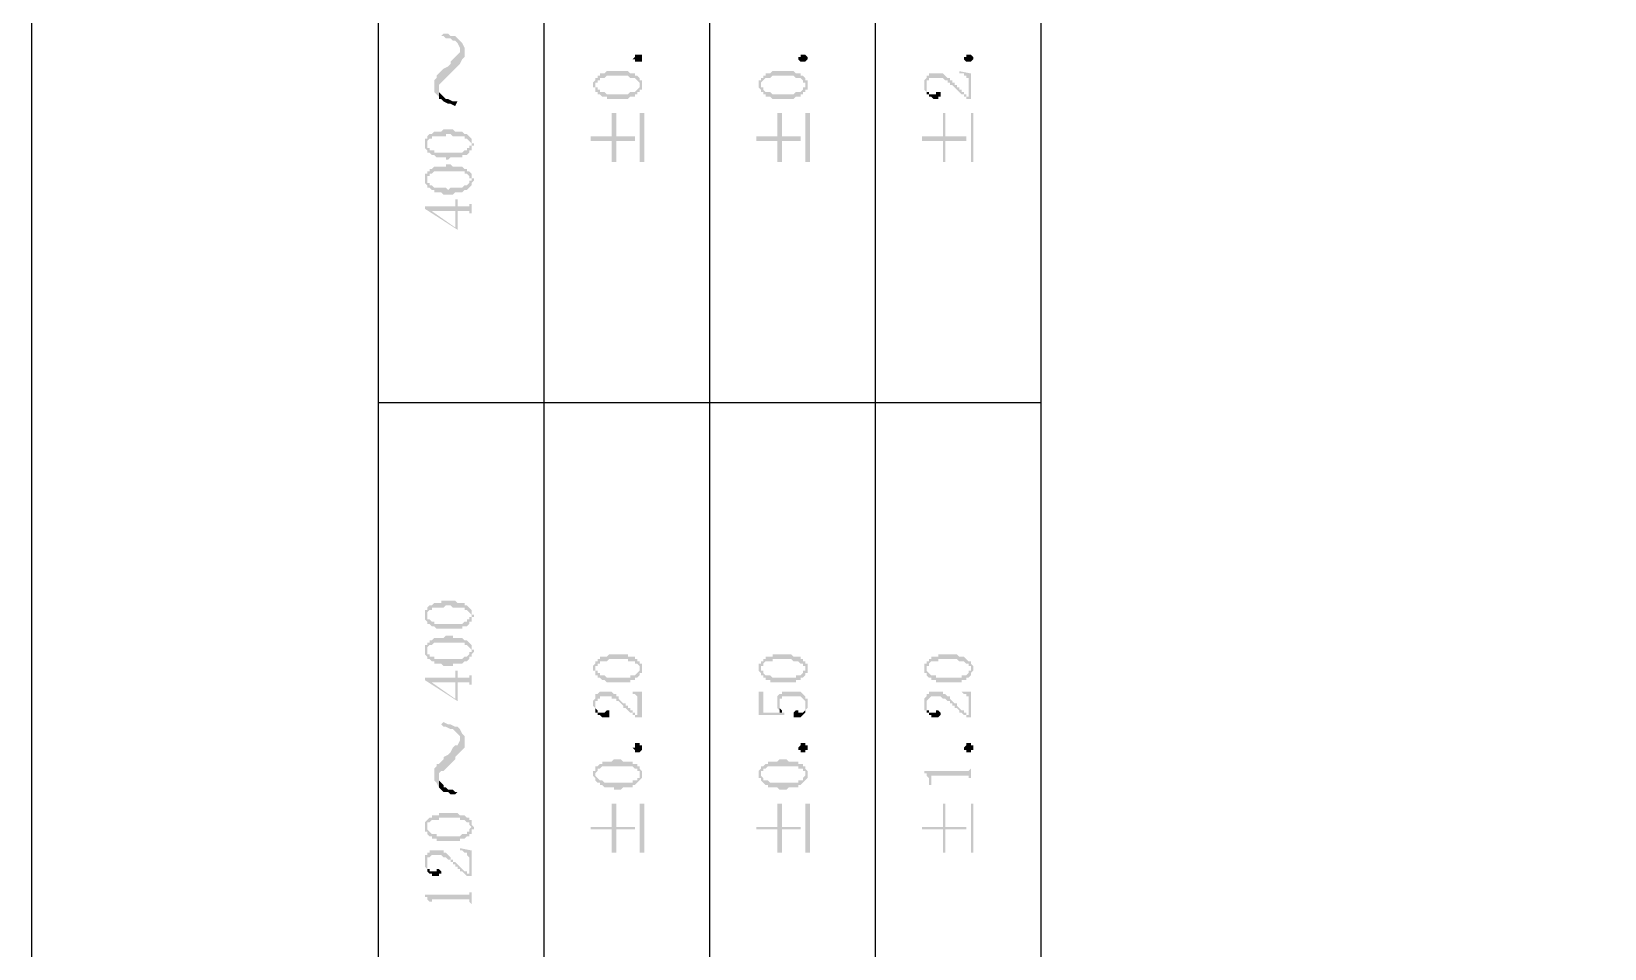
# Model space of a CAD drawing. Header units: millimetres. Extents: x 1399 to 2555, y 1196 to 1555.
# Drawn here: x 1666.65 to 1697.08, y 1352.46 to 1370.2 of the extents above; entities that cross this region are included whole.
import ezdxf

# ---------------------------------------------------------------- set-up
doc = ezdxf.new("R2010")
doc.units = ezdxf.units.MM

msp = doc.modelspace()

# ---------------------------------------------------------------- hatches: boundary and pattern name
at = {"transparency": 33554559}
for points in [[(1674.57468, 1370.11273), (1674.61981, 1370.11273), (1674.66494, 1370.0676), (1674.75521, 1370.0676), (1674.80034, 1370.02247), (1674.84547, 1370.02247), (1674.8906, 1369.97734), (1674.93573, 1369.88707), (1674.93573, 1369.57115), (1674.93573, 1369.57115), (1674.98087, 1369.66141), (1675.026, 1369.70655), (1675.026, 1369.88707), (1674.98087, 1369.97734), (1674.93573, 1370.02247), (1674.93573, 1370.02247), (1674.8906, 1370.0676), (1674.84547, 1370.11273), (1674.75521, 1370.11273), (1674.71007, 1370.15787), (1674.61981, 1370.15787)], [(1674.43928, 1369.11983), (1674.43928, 1369.02956), (1674.48441, 1368.98443), (1674.52954, 1368.9393), (1674.52954, 1369.11983), (1674.52954, 1369.16496), (1674.57468, 1369.21009), (1674.61981, 1369.25522), (1674.66494, 1369.30036), (1674.71007, 1369.34549), (1674.75521, 1369.39062), (1674.80034, 1369.43575), (1674.84547, 1369.48088), (1674.84547, 1369.48088), (1674.8906, 1369.52602), (1674.93573, 1369.57115), (1674.93573, 1369.84194), (1674.93573, 1369.79681), (1674.8906, 1369.75168), (1674.84547, 1369.70655), (1674.80034, 1369.66141), (1674.75521, 1369.61628), (1674.75521, 1369.57115), (1674.71007, 1369.52602), (1674.61981, 1369.48088), (1674.61981, 1369.48088), (1674.57468, 1369.43575), (1674.52954, 1369.39062), (1674.48441, 1369.34549), (1674.48441, 1369.30036), (1674.43928, 1369.25522), (1674.43928, 1369.21009)], [(1678.45604, 1369.66141), (1678.45604, 1369.61628), (1678.32065, 1369.61628), (1678.32065, 1369.66141), (1678.27551, 1369.66141), (1678.32065, 1369.70655), (1678.32065, 1369.75168), (1678.45604, 1369.75168), (1678.45604, 1369.70655), (1678.45604, 1369.66141)], [(1681.66043, 1369.66141), (1681.66043, 1369.66141), (1681.6153, 1369.61628), (1681.52503, 1369.61628), (1681.4799, 1369.66141), (1681.4799, 1369.70655), (1681.52503, 1369.70655), (1681.52503, 1369.75168), (1681.6153, 1369.75168), (1681.66043, 1369.70655), (1681.66043, 1369.66141)], [(1684.86481, 1369.66141), (1684.86481, 1369.66141), (1684.81968, 1369.61628), (1684.72942, 1369.61628), (1684.68428, 1369.66141), (1684.68428, 1369.70655), (1684.72942, 1369.70655), (1684.72942, 1369.75168), (1684.81968, 1369.75168), (1684.86481, 1369.70655), (1684.86481, 1369.66141)], [(1677.50827, 1369.16496), (1677.50827, 1369.11983), (1677.5534, 1369.11983), (1677.5534, 1369.07469), (1677.5534, 1369.02956), (1677.5534, 1369.16496), (1677.5534, 1369.21009), (1677.59853, 1369.21009), (1677.59853, 1369.25522), (1677.64366, 1369.25522), (1677.64366, 1369.30036), (1677.73393, 1369.30036), (1677.77906, 1369.34549), (1678.18525, 1369.34549), (1678.23038, 1369.30036), (1678.32065, 1369.30036), (1678.36578, 1369.25522), (1678.36578, 1369.25522), (1678.41091, 1369.21009), (1678.41091, 1369.16496), (1678.41091, 1369.30036), (1678.41091, 1369.30036), (1678.36578, 1369.34549), (1678.32065, 1369.34549), (1678.32065, 1369.39062), (1678.23038, 1369.39062), (1678.18525, 1369.43575), (1677.77906, 1369.43575), (1677.73393, 1369.39062), (1677.64366, 1369.39062), (1677.64366, 1369.34549), (1677.59853, 1369.34549), (1677.59853, 1369.30036), (1677.5534, 1369.30036), (1677.5534, 1369.25522), (1677.5534, 1369.25522), (1677.50827, 1369.21009), (1677.50827, 1369.21009)], [(1677.5534, 1369.02956), (1677.59853, 1369.02956), (1677.59853, 1368.98443), (1677.64366, 1368.98443), (1677.6888, 1368.9393), (1677.77906, 1368.9393), (1677.77906, 1368.89417), (1678.18525, 1368.89417), (1678.23038, 1368.9393), (1678.32065, 1368.9393), (1678.32065, 1368.98443), (1678.36578, 1368.98443), (1678.36578, 1369.02956), (1678.41091, 1369.02956), (1678.41091, 1369.07469), (1678.45604, 1369.07469), (1678.45604, 1369.11983), (1678.45604, 1369.16496), (1678.45604, 1369.21009), (1678.45604, 1369.25522), (1678.41091, 1369.25522), (1678.41091, 1369.30036), (1678.41091, 1369.16496), (1678.41091, 1369.11983), (1678.41091, 1369.11983), (1678.36578, 1369.07469), (1678.36578, 1369.07469), (1678.32065, 1369.02956), (1678.23038, 1369.02956), (1678.18525, 1368.98443), (1677.77906, 1368.98443), (1677.73393, 1369.02956), (1677.64366, 1369.02956), (1677.64366, 1369.07469), (1677.59853, 1369.07469), (1677.59853, 1369.11983), (1677.5534, 1369.11983), (1677.5534, 1369.16496), (1677.5534, 1369.16496)], [(1680.71265, 1369.16496), (1680.71265, 1369.11983), (1680.71265, 1369.11983), (1680.75778, 1369.07469), (1680.75778, 1369.02956), (1680.75778, 1369.16496), (1680.75778, 1369.21009), (1680.75778, 1369.21009), (1680.80292, 1369.25522), (1680.80292, 1369.25522), (1680.84805, 1369.30036), (1680.93831, 1369.30036), (1680.98345, 1369.34549), (1681.38963, 1369.34549), (1681.43477, 1369.30036), (1681.52503, 1369.30036), (1681.57016, 1369.25522), (1681.57016, 1369.21009), (1681.6153, 1369.21009), (1681.6153, 1369.16496), (1681.6153, 1369.30036), (1681.6153, 1369.30036), (1681.57016, 1369.34549), (1681.52503, 1369.34549), (1681.52503, 1369.39062), (1681.43477, 1369.39062), (1681.38963, 1369.43575), (1680.98345, 1369.43575), (1680.93831, 1369.39062), (1680.84805, 1369.39062), (1680.84805, 1369.34549), (1680.80292, 1369.34549), (1680.80292, 1369.30036), (1680.75778, 1369.30036), (1680.75778, 1369.25522), (1680.71265, 1369.25522), (1680.71265, 1369.21009), (1680.71265, 1369.21009)], [(1680.75778, 1369.02956), (1680.80292, 1369.02956), (1680.80292, 1368.98443), (1680.84805, 1368.98443), (1680.84805, 1368.9393), (1680.93831, 1368.9393), (1680.98345, 1368.89417), (1681.38963, 1368.89417), (1681.43477, 1368.9393), (1681.52503, 1368.9393), (1681.52503, 1368.98443), (1681.57016, 1368.98443), (1681.57016, 1369.02956), (1681.6153, 1369.02956), (1681.6153, 1369.07469), (1681.66043, 1369.07469), (1681.66043, 1369.11983), (1681.66043, 1369.16496), (1681.66043, 1369.21009), (1681.66043, 1369.25522), (1681.6153, 1369.25522), (1681.6153, 1369.30036), (1681.6153, 1369.16496), (1681.6153, 1369.11983), (1681.57016, 1369.11983), (1681.57016, 1369.07469), (1681.57016, 1369.07469), (1681.52503, 1369.02956), (1681.43477, 1369.02956), (1681.38963, 1368.98443), (1680.98345, 1368.98443), (1680.93831, 1369.02956), (1680.84805, 1369.02956), (1680.80292, 1369.07469), (1680.80292, 1369.11983), (1680.75778, 1369.11983), (1680.75778, 1369.16496), (1680.75778, 1369.16496)], [(1683.91704, 1369.16496), (1683.91704, 1369.11983), (1683.91704, 1369.07469), (1683.91704, 1369.07469), (1683.96217, 1369.02956), (1683.96217, 1369.16496), (1683.96217, 1369.25522), (1684.0073, 1369.25522), (1684.0073, 1369.30036), (1684.27809, 1369.30036), (1684.32323, 1369.25522), (1684.36836, 1369.25522), (1684.36836, 1369.21009), (1684.41349, 1369.21009), (1684.41349, 1369.16496), (1684.45862, 1369.16496), (1684.50375, 1369.11983), (1684.50375, 1369.11983), (1684.54889, 1369.07469), (1684.54889, 1369.07469), (1684.59402, 1369.02956), (1684.59402, 1369.02956), (1684.63915, 1368.98443), (1684.68428, 1368.98443), (1684.68428, 1368.9393), (1684.72942, 1368.9393), (1684.72942, 1368.89417), (1684.77455, 1368.89417), (1684.77455, 1368.9393), (1684.72942, 1368.9393), (1684.72942, 1368.98443), (1684.68428, 1368.98443), (1684.68428, 1369.02956), (1684.63915, 1369.02956), (1684.63915, 1369.07469), (1684.59402, 1369.07469), (1684.59402, 1369.11983), (1684.54889, 1369.11983), (1684.54889, 1369.16496), (1684.50375, 1369.16496), (1684.50375, 1369.21009), (1684.45862, 1369.21009), (1684.45862, 1369.25522), (1684.41349, 1369.25522), (1684.41349, 1369.30036), (1684.36836, 1369.30036), (1684.32323, 1369.34549), (1684.32323, 1369.34549), (1684.27809, 1369.39062), (1684.0073, 1369.39062), (1684.0073, 1369.34549), (1683.96217, 1369.34549), (1683.96217, 1369.30036), (1683.96217, 1369.30036), (1683.91704, 1369.25522), (1683.91704, 1369.21009), (1683.91704, 1369.21009)], [(1684.59402, 1369.43575), (1684.59402, 1369.39062), (1684.68428, 1369.39062), (1684.68428, 1369.34549), (1684.72942, 1369.34549), (1684.72942, 1369.30036), (1684.77455, 1369.30036), (1684.77455, 1368.89417), (1684.81968, 1368.89417), (1684.81968, 1369.39062)], [(1674.52954, 1368.9393), (1674.52954, 1368.89417), (1674.57468, 1368.89417), (1674.61981, 1368.84903), (1674.71007, 1368.8039), (1674.75521, 1368.8039), (1674.84547, 1368.75877), (1674.8906, 1368.84903), (1674.80034, 1368.84903), (1674.71007, 1368.89417), (1674.66494, 1368.89417), (1674.61981, 1368.9393), (1674.61981, 1368.9393), (1674.57468, 1368.98443), (1674.52954, 1369.02956), (1674.52954, 1369.11983)], [(1683.96217, 1369.02956), (1683.96217, 1368.98443), (1684.0073, 1368.98443), (1684.0073, 1368.9393), (1684.05243, 1368.9393), (1684.09757, 1368.89417), (1684.18783, 1368.89417), (1684.18783, 1368.9393), (1684.23296, 1368.9393), (1684.23296, 1368.98443), (1684.23296, 1369.02956), (1684.1427, 1369.02956), (1684.1427, 1368.98443), (1684.0073, 1368.98443), (1684.0073, 1369.02956), (1683.96217, 1369.02956), (1683.96217, 1369.07469), (1683.96217, 1369.16496)], [(1677.46314, 1368.17205), (1677.46314, 1368.08179), (1677.86933, 1368.08179), (1677.86933, 1367.6756), (1677.95959, 1367.6756), (1677.95959, 1368.08179), (1678.32065, 1368.08179), (1678.32065, 1368.17205), (1677.95959, 1368.17205), (1677.95959, 1368.62337), (1677.86933, 1368.62337), (1677.86933, 1368.17205)], [(1678.50118, 1367.6756), (1678.50118, 1368.62337), (1678.41091, 1368.62337), (1678.41091, 1367.6756)], [(1680.66752, 1368.17205), (1680.66752, 1368.08179), (1681.07371, 1368.08179), (1681.07371, 1367.6756), (1681.16397, 1367.6756), (1681.16397, 1368.08179), (1681.52503, 1368.08179), (1681.52503, 1368.17205), (1681.16397, 1368.17205), (1681.16397, 1368.62337), (1681.07371, 1368.62337), (1681.07371, 1368.17205)], [(1681.70556, 1367.6756), (1681.70556, 1368.62337), (1681.6153, 1368.62337), (1681.6153, 1367.6756)], [(1683.8719, 1368.17205), (1683.8719, 1368.08179), (1684.27809, 1368.08179), (1684.27809, 1367.6756), (1684.32323, 1367.6756), (1684.32323, 1368.08179), (1684.72942, 1368.08179), (1684.72942, 1368.17205), (1684.32323, 1368.17205), (1684.32323, 1368.62337), (1684.27809, 1368.62337), (1684.27809, 1368.17205)], [(1684.86481, 1367.6756), (1684.86481, 1368.62337), (1684.81968, 1368.62337), (1684.81968, 1367.6756)], [(1674.25875, 1368.03665), (1674.25875, 1367.99152), (1674.25875, 1367.94639), (1674.25875, 1367.94639), (1674.30388, 1367.90126), (1674.30388, 1368.03665), (1674.30388, 1368.08179), (1674.30388, 1368.08179), (1674.34902, 1368.12692), (1674.39415, 1368.12692), (1674.39415, 1368.17205), (1674.66494, 1368.17205), (1674.66494, 1368.21718), (1674.75521, 1368.21718), (1674.80034, 1368.17205), (1675.026, 1368.17205), (1675.026, 1368.12692), (1675.07113, 1368.12692), (1675.11626, 1368.08179), (1675.11626, 1368.08179), (1675.16139, 1368.03665), (1675.16139, 1368.12692), (1675.11626, 1368.17205), (1675.11626, 1368.17205), (1675.07113, 1368.21718), (1675.026, 1368.21718), (1674.98087, 1368.26232), (1674.84547, 1368.26232), (1674.80034, 1368.30745), (1674.61981, 1368.30745), (1674.57468, 1368.26232), (1674.43928, 1368.26232), (1674.39415, 1368.21718), (1674.34902, 1368.21718), (1674.30388, 1368.17205), (1674.30388, 1368.12692), (1674.25875, 1368.12692), (1674.25875, 1368.08179)], [(1674.30388, 1367.90126), (1674.30388, 1367.85613), (1674.34902, 1367.85613), (1674.39415, 1367.81099), (1674.43928, 1367.81099), (1674.48441, 1367.76586), (1674.66494, 1367.76586), (1674.66494, 1367.72073), (1674.71007, 1367.72073), (1674.75521, 1367.76586), (1674.98087, 1367.76586), (1674.98087, 1367.81099), (1675.07113, 1367.81099), (1675.11626, 1367.85613), (1675.11626, 1367.90126), (1675.16139, 1367.90126), (1675.16139, 1367.94639), (1675.16139, 1367.99152), (1675.20653, 1367.99152), (1675.20653, 1368.03665), (1675.16139, 1368.03665), (1675.16139, 1368.08179), (1675.16139, 1368.12692), (1675.16139, 1367.99152), (1675.11626, 1367.99152), (1675.11626, 1367.94639), (1675.07113, 1367.94639), (1675.07113, 1367.90126), (1675.026, 1367.90126), (1674.98087, 1367.85613), (1674.43928, 1367.85613), (1674.43928, 1367.90126), (1674.34902, 1367.90126), (1674.34902, 1367.94639), (1674.30388, 1367.94639), (1674.30388, 1367.99152), (1674.30388, 1368.03665)], [(1674.25875, 1367.35967), (1674.25875, 1367.31454), (1674.25875, 1367.26941), (1674.25875, 1367.26941), (1674.30388, 1367.22428), (1674.30388, 1367.35967), (1674.30388, 1367.4048), (1674.34902, 1367.4048), (1674.34902, 1367.44994), (1674.39415, 1367.44994), (1674.43928, 1367.49507), (1675.026, 1367.49507), (1675.026, 1367.44994), (1675.07113, 1367.44994), (1675.11626, 1367.4048), (1675.11626, 1367.35967), (1675.16139, 1367.35967), (1675.16139, 1367.44994), (1675.11626, 1367.49507), (1675.07113, 1367.49507), (1675.07113, 1367.5402), (1675.026, 1367.5402), (1674.98087, 1367.58533), (1674.80034, 1367.58533), (1674.75521, 1367.63047), (1674.66494, 1367.63047), (1674.66494, 1367.58533), (1674.43928, 1367.58533), (1674.39415, 1367.5402), (1674.34902, 1367.5402), (1674.34902, 1367.49507), (1674.30388, 1367.49507), (1674.30388, 1367.44994), (1674.25875, 1367.44994), (1674.25875, 1367.4048)], [(1674.30388, 1367.22428), (1674.30388, 1367.17914), (1674.34902, 1367.17914), (1674.39415, 1367.13401), (1674.43928, 1367.13401), (1674.43928, 1367.08888), (1674.57468, 1367.08888), (1674.61981, 1367.04375), (1674.80034, 1367.04375), (1674.84547, 1367.08888), (1674.98087, 1367.08888), (1675.026, 1367.13401), (1675.07113, 1367.13401), (1675.11626, 1367.17914), (1675.11626, 1367.17914), (1675.16139, 1367.22428), (1675.16139, 1367.26941), (1675.16139, 1367.26941), (1675.20653, 1367.31454), (1675.20653, 1367.35967), (1675.16139, 1367.35967), (1675.16139, 1367.4048), (1675.16139, 1367.44994), (1675.16139, 1367.31454), (1675.11626, 1367.31454), (1675.11626, 1367.26941), (1675.11626, 1367.26941), (1675.07113, 1367.22428), (1675.026, 1367.22428), (1674.98087, 1367.17914), (1674.75521, 1367.17914), (1674.71007, 1367.13401), (1674.71007, 1367.13401), (1674.66494, 1367.17914), (1674.43928, 1367.17914), (1674.39415, 1367.22428), (1674.34902, 1367.22428), (1674.34902, 1367.26941), (1674.30388, 1367.26941), (1674.30388, 1367.31454), (1674.30388, 1367.35967)], [(1674.25875, 1366.81809), (1674.25875, 1366.77295), (1674.8906, 1366.36676), (1674.8906, 1366.72782), (1675.11626, 1366.72782), (1675.11626, 1366.68269), (1675.16139, 1366.68269), (1675.16139, 1366.59243), (1675.16139, 1366.95348), (1675.16139, 1366.86322), (1675.11626, 1366.86322), (1675.11626, 1366.81809), (1674.8906, 1366.81809), (1674.8906, 1366.95348), (1674.84547, 1366.95348), (1674.84547, 1366.4119), (1674.39415, 1366.72782), (1674.39415, 1366.72782)], [(1674.25875, 1366.81809), (1674.39415, 1366.72782), (1674.84547, 1366.72782), (1674.84547, 1366.4119), (1674.84547, 1366.81809)], [(1674.25875, 1358.91996), (1674.25875, 1358.87482), (1674.25875, 1358.82969), (1674.25875, 1358.82969), (1674.30388, 1358.78456), (1674.30388, 1358.91996), (1674.30388, 1358.96509), (1674.30388, 1358.96509), (1674.34902, 1359.01022), (1674.39415, 1359.01022), (1674.39415, 1359.05535), (1674.61981, 1359.05535), (1674.66494, 1359.10048), (1674.75521, 1359.10048), (1674.80034, 1359.05535), (1675.026, 1359.05535), (1675.026, 1359.01022), (1675.07113, 1359.01022), (1675.11626, 1358.96509), (1675.11626, 1358.96509), (1675.16139, 1358.91996), (1675.16139, 1359.01022), (1675.11626, 1359.05535), (1675.11626, 1359.05535), (1675.07113, 1359.10048), (1675.026, 1359.10048), (1675.026, 1359.14562), (1674.8906, 1359.14562), (1674.84547, 1359.19075), (1674.57468, 1359.19075), (1674.57468, 1359.14562), (1674.43928, 1359.14562), (1674.39415, 1359.10048), (1674.34902, 1359.10048), (1674.30388, 1359.05535), (1674.30388, 1359.01022), (1674.25875, 1359.01022), (1674.25875, 1358.96509)], [(1674.30388, 1358.78456), (1674.30388, 1358.73943), (1674.34902, 1358.73943), (1674.39415, 1358.69429), (1674.43928, 1358.69429), (1674.48441, 1358.64916), (1674.98087, 1358.64916), (1674.98087, 1358.69429), (1675.07113, 1358.69429), (1675.11626, 1358.73943), (1675.11626, 1358.78456), (1675.16139, 1358.78456), (1675.16139, 1358.82969), (1675.16139, 1358.87482), (1675.20653, 1358.87482), (1675.20653, 1358.91996), (1675.16139, 1358.91996), (1675.16139, 1358.96509), (1675.16139, 1359.01022), (1675.16139, 1358.87482), (1675.11626, 1358.87482), (1675.11626, 1358.82969), (1675.07113, 1358.82969), (1675.07113, 1358.78456), (1675.026, 1358.78456), (1674.98087, 1358.73943), (1674.43928, 1358.73943), (1674.43928, 1358.78456), (1674.39415, 1358.78456), (1674.34902, 1358.82969), (1674.30388, 1358.82969), (1674.30388, 1358.87482), (1674.30388, 1358.91996)], [(1674.25875, 1358.24297), (1674.25875, 1358.19784), (1674.25875, 1358.15271), (1674.25875, 1358.15271), (1674.30388, 1358.10758), (1674.30388, 1358.24297), (1674.30388, 1358.28811), (1674.30388, 1358.28811), (1674.34902, 1358.33324), (1674.39415, 1358.33324), (1674.43928, 1358.37837), (1675.026, 1358.37837), (1675.026, 1358.33324), (1675.07113, 1358.33324), (1675.11626, 1358.28811), (1675.11626, 1358.28811), (1675.16139, 1358.24297), (1675.16139, 1358.33324), (1675.11626, 1358.37837), (1675.11626, 1358.37837), (1675.07113, 1358.4235), (1675.026, 1358.4235), (1674.98087, 1358.46863), (1674.80034, 1358.46863), (1674.80034, 1358.51377), (1674.66494, 1358.51377), (1674.61981, 1358.46863), (1674.43928, 1358.46863), (1674.39415, 1358.4235), (1674.34902, 1358.4235), (1674.34902, 1358.37837), (1674.30388, 1358.37837), (1674.30388, 1358.33324), (1674.25875, 1358.33324), (1674.25875, 1358.28811)], [(1674.30388, 1358.10758), (1674.30388, 1358.06244), (1674.34902, 1358.06244), (1674.39415, 1358.01731), (1674.43928, 1358.01731), (1674.43928, 1357.97218), (1674.57468, 1357.97218), (1674.61981, 1357.92705), (1674.80034, 1357.92705), (1674.80034, 1357.97218), (1674.98087, 1357.97218), (1675.026, 1358.01731), (1675.07113, 1358.01731), (1675.11626, 1358.06244), (1675.11626, 1358.10758), (1675.16139, 1358.10758), (1675.16139, 1358.15271), (1675.16139, 1358.15271), (1675.20653, 1358.19784), (1675.20653, 1358.24297), (1675.16139, 1358.24297), (1675.16139, 1358.28811), (1675.16139, 1358.33324), (1675.16139, 1358.19784), (1675.11626, 1358.19784), (1675.11626, 1358.15271), (1675.11626, 1358.15271), (1675.07113, 1358.10758), (1675.026, 1358.10758), (1674.98087, 1358.06244), (1674.43928, 1358.06244), (1674.43928, 1358.10758), (1674.34902, 1358.10758), (1674.34902, 1358.15271), (1674.30388, 1358.15271), (1674.30388, 1358.19784), (1674.30388, 1358.24297)], [(1677.50827, 1357.88192), (1677.50827, 1357.83678), (1677.5534, 1357.83678), (1677.5534, 1357.79165), (1677.5534, 1357.74652), (1677.5534, 1357.88192), (1677.5534, 1357.92705), (1677.59853, 1357.92705), (1677.59853, 1357.97218), (1677.64366, 1357.97218), (1677.64366, 1358.01731), (1677.77906, 1358.01731), (1677.82419, 1358.06244), (1678.18525, 1358.06244), (1678.18525, 1358.01731), (1678.32065, 1358.01731), (1678.32065, 1357.97218), (1678.36578, 1357.97218), (1678.41091, 1357.92705), (1678.41091, 1357.88192), (1678.41091, 1358.01731), (1678.36578, 1358.01731), (1678.36578, 1358.06244), (1678.32065, 1358.06244), (1678.32065, 1358.10758), (1678.18525, 1358.10758), (1678.18525, 1358.15271), (1677.82419, 1358.15271), (1677.77906, 1358.10758), (1677.64366, 1358.10758), (1677.64366, 1358.06244), (1677.59853, 1358.06244), (1677.59853, 1358.01731), (1677.5534, 1358.01731), (1677.5534, 1357.97218), (1677.5534, 1357.97218), (1677.50827, 1357.92705)], [(1677.5534, 1357.74652), (1677.59853, 1357.74652), (1677.59853, 1357.70139), (1677.64366, 1357.70139), (1677.6888, 1357.65625), (1677.73393, 1357.65625), (1677.77906, 1357.61112), (1678.23038, 1357.61112), (1678.23038, 1357.65625), (1678.32065, 1357.65625), (1678.32065, 1357.70139), (1678.36578, 1357.70139), (1678.41091, 1357.74652), (1678.41091, 1357.79165), (1678.45604, 1357.79165), (1678.45604, 1357.83678), (1678.45604, 1357.88192), (1678.45604, 1357.92705), (1678.45604, 1357.97218), (1678.41091, 1357.97218), (1678.41091, 1358.01731), (1678.41091, 1357.83678), (1678.41091, 1357.83678), (1678.36578, 1357.79165), (1678.36578, 1357.79165), (1678.32065, 1357.74652), (1678.23038, 1357.74652), (1678.23038, 1357.70139), (1677.77906, 1357.70139), (1677.73393, 1357.74652), (1677.64366, 1357.74652), (1677.64366, 1357.79165), (1677.59853, 1357.79165), (1677.59853, 1357.83678), (1677.5534, 1357.83678), (1677.5534, 1357.88192)], [(1680.71265, 1357.88192), (1680.71265, 1357.83678), (1680.71265, 1357.83678), (1680.75778, 1357.79165), (1680.75778, 1357.74652), (1680.75778, 1357.88192), (1680.75778, 1357.92705), (1680.80292, 1357.92705), (1680.80292, 1357.97218), (1680.80292, 1357.97218), (1680.84805, 1358.01731), (1680.98345, 1358.01731), (1680.98345, 1358.06244), (1681.3445, 1358.06244), (1681.38963, 1358.01731), (1681.4799, 1358.01731), (1681.52503, 1357.97218), (1681.57016, 1357.97218), (1681.57016, 1357.92705), (1681.6153, 1357.92705), (1681.6153, 1357.88192), (1681.6153, 1358.01731), (1681.57016, 1358.01731), (1681.57016, 1358.06244), (1681.52503, 1358.06244), (1681.52503, 1358.10758), (1681.38963, 1358.10758), (1681.3445, 1358.15271), (1680.98345, 1358.15271), (1680.98345, 1358.10758), (1680.84805, 1358.10758), (1680.84805, 1358.06244), (1680.80292, 1358.06244), (1680.80292, 1358.01731), (1680.75778, 1358.01731), (1680.75778, 1357.97218), (1680.71265, 1357.97218)], [(1680.75778, 1357.74652), (1680.80292, 1357.74652), (1680.80292, 1357.70139), (1680.84805, 1357.70139), (1680.84805, 1357.65625), (1680.93831, 1357.65625), (1680.93831, 1357.61112), (1681.43477, 1357.61112), (1681.43477, 1357.65625), (1681.52503, 1357.65625), (1681.52503, 1357.70139), (1681.57016, 1357.70139), (1681.6153, 1357.74652), (1681.6153, 1357.79165), (1681.66043, 1357.79165), (1681.66043, 1357.83678), (1681.66043, 1357.88192), (1681.66043, 1357.92705), (1681.66043, 1357.97218), (1681.6153, 1357.97218), (1681.6153, 1358.01731), (1681.6153, 1357.83678), (1681.57016, 1357.83678), (1681.57016, 1357.79165), (1681.57016, 1357.79165), (1681.52503, 1357.74652), (1681.43477, 1357.74652), (1681.43477, 1357.70139), (1680.98345, 1357.70139), (1680.93831, 1357.74652), (1680.84805, 1357.74652), (1680.80292, 1357.79165), (1680.80292, 1357.83678), (1680.75778, 1357.83678), (1680.75778, 1357.88192)], [(1683.91704, 1357.88192), (1683.91704, 1357.83678), (1683.91704, 1357.79165), (1683.96217, 1357.79165), (1683.96217, 1357.74652), (1683.96217, 1357.88192), (1683.96217, 1357.92705), (1684.0073, 1357.92705), (1684.0073, 1357.97218), (1684.0073, 1357.97218), (1684.05243, 1358.01731), (1684.18783, 1358.01731), (1684.18783, 1358.06244), (1684.54889, 1358.06244), (1684.59402, 1358.01731), (1684.68428, 1358.01731), (1684.72942, 1357.97218), (1684.77455, 1357.97218), (1684.77455, 1357.92705), (1684.81968, 1357.92705), (1684.81968, 1357.88192), (1684.81968, 1358.01731), (1684.77455, 1358.01731), (1684.72942, 1358.06244), (1684.72942, 1358.06244), (1684.68428, 1358.10758), (1684.59402, 1358.10758), (1684.54889, 1358.15271), (1684.18783, 1358.15271), (1684.18783, 1358.10758), (1684.05243, 1358.10758), (1684.05243, 1358.06244), (1684.0073, 1358.06244), (1684.0073, 1358.01731), (1683.96217, 1358.01731), (1683.96217, 1357.97218), (1683.91704, 1357.97218)], [(1683.96217, 1357.74652), (1683.96217, 1357.74652), (1684.0073, 1357.70139), (1684.05243, 1357.70139), (1684.05243, 1357.65625), (1684.1427, 1357.65625), (1684.1427, 1357.61112), (1684.63915, 1357.61112), (1684.63915, 1357.65625), (1684.72942, 1357.65625), (1684.72942, 1357.70139), (1684.77455, 1357.70139), (1684.81968, 1357.74652), (1684.81968, 1357.79165), (1684.81968, 1357.79165), (1684.86481, 1357.83678), (1684.86481, 1357.88192), (1684.86481, 1357.92705), (1684.86481, 1357.92705), (1684.81968, 1357.97218), (1684.81968, 1358.01731), (1684.81968, 1357.83678), (1684.77455, 1357.83678), (1684.77455, 1357.79165), (1684.77455, 1357.79165), (1684.72942, 1357.74652), (1684.63915, 1357.74652), (1684.63915, 1357.70139), (1684.1427, 1357.70139), (1684.1427, 1357.74652), (1684.05243, 1357.74652), (1684.0073, 1357.79165), (1684.0073, 1357.79165), (1683.96217, 1357.83678), (1683.96217, 1357.88192)], [(1674.25875, 1357.70139), (1674.25875, 1357.65625), (1674.8906, 1357.25007), (1674.8906, 1357.61112), (1675.11626, 1357.61112), (1675.11626, 1357.56599), (1675.16139, 1357.56599), (1675.16139, 1357.47573), (1675.16139, 1357.83678), (1675.16139, 1357.74652), (1675.11626, 1357.74652), (1675.11626, 1357.70139), (1674.8906, 1357.70139), (1674.8906, 1357.83678), (1674.84547, 1357.83678), (1674.84547, 1357.2952), (1674.39415, 1357.61112), (1674.39415, 1357.61112)], [(1674.25875, 1357.70139), (1674.39415, 1357.61112), (1674.84547, 1357.61112), (1674.84547, 1357.2952), (1674.84547, 1357.70139)], [(1677.50827, 1357.20493), (1677.50827, 1357.1598), (1677.50827, 1357.1598), (1677.5534, 1357.11467), (1677.5534, 1357.06954), (1677.5534, 1357.20493), (1677.5534, 1357.25007), (1677.59853, 1357.25007), (1677.59853, 1357.2952), (1677.64366, 1357.2952), (1677.64366, 1357.34033), (1677.86933, 1357.34033), (1677.86933, 1357.2952), (1677.95959, 1357.2952), (1677.95959, 1357.25007), (1678.00472, 1357.25007), (1678.04985, 1357.20493), (1678.04985, 1357.20493), (1678.09499, 1357.1598), (1678.09499, 1357.11467), (1678.14012, 1357.11467), (1678.18525, 1357.06954), (1678.18525, 1357.06954), (1678.23038, 1357.0244), (1678.27551, 1357.0244), (1678.27551, 1356.97927), (1678.32065, 1356.97927), (1678.32065, 1356.93414), (1678.36578, 1356.93414), (1678.36578, 1356.97927), (1678.32065, 1356.97927), (1678.32065, 1357.0244), (1678.27551, 1357.0244), (1678.27551, 1357.06954), (1678.23038, 1357.06954), (1678.23038, 1357.11467), (1678.18525, 1357.11467), (1678.18525, 1357.1598), (1678.14012, 1357.1598), (1678.14012, 1357.20493), (1678.09499, 1357.20493), (1678.04985, 1357.25007), (1678.04985, 1357.25007), (1678.00472, 1357.2952), (1678.00472, 1357.34033), (1677.95959, 1357.34033), (1677.95959, 1357.38546), (1677.91446, 1357.38546), (1677.86933, 1357.43059), (1677.64366, 1357.43059), (1677.59853, 1357.38546), (1677.5534, 1357.38546), (1677.5534, 1357.34033), (1677.5534, 1357.2952), (1677.5534, 1357.2952), (1677.50827, 1357.25007)], [(1678.23038, 1357.43059), (1678.27551, 1357.43059), (1678.27551, 1357.38546), (1678.32065, 1357.38546), (1678.36578, 1357.34033), (1678.36578, 1356.93414), (1678.45604, 1356.93414), (1678.45604, 1357.43059)], [(1680.71265, 1357.43059), (1680.71265, 1356.97927), (1681.20911, 1356.97927), (1681.20911, 1357.0244), (1680.80292, 1357.0244), (1680.80292, 1357.43059)], [(1681.07371, 1357.20493), (1681.07371, 1357.1598), (1681.07371, 1357.11467), (1681.07371, 1357.11467), (1681.11884, 1357.06954), (1681.11884, 1357.20493), (1681.11884, 1357.25007), (1681.11884, 1357.2952), (1681.16397, 1357.2952), (1681.16397, 1357.34033), (1681.52503, 1357.34033), (1681.57016, 1357.2952), (1681.57016, 1357.2952), (1681.6153, 1357.25007), (1681.6153, 1357.06954), (1681.6153, 1357.06954), (1681.66043, 1357.11467), (1681.66043, 1357.1598), (1681.66043, 1357.25007), (1681.66043, 1357.2952), (1681.6153, 1357.2952), (1681.6153, 1357.34033), (1681.6153, 1357.34033), (1681.57016, 1357.38546), (1681.57016, 1357.38546), (1681.52503, 1357.43059), (1681.16397, 1357.43059), (1681.16397, 1357.38546), (1681.11884, 1357.38546), (1681.07371, 1357.34033), (1681.07371, 1357.2952), (1681.07371, 1357.25007)], [(1683.91704, 1357.20493), (1683.91704, 1357.1598), (1683.91704, 1357.06954), (1683.96217, 1357.06954), (1683.96217, 1357.20493), (1683.96217, 1357.25007), (1683.96217, 1357.25007), (1684.0073, 1357.2952), (1684.0073, 1357.2952), (1684.05243, 1357.34033), (1684.23296, 1357.34033), (1684.27809, 1357.2952), (1684.32323, 1357.2952), (1684.36836, 1357.25007), (1684.41349, 1357.25007), (1684.41349, 1357.20493), (1684.45862, 1357.20493), (1684.45862, 1357.1598), (1684.50375, 1357.1598), (1684.50375, 1357.11467), (1684.54889, 1357.11467), (1684.59402, 1357.06954), (1684.59402, 1357.0244), (1684.63915, 1357.0244), (1684.68428, 1356.97927), (1684.72942, 1356.97927), (1684.72942, 1356.93414), (1684.77455, 1356.93414), (1684.77455, 1356.97927), (1684.72942, 1356.97927), (1684.72942, 1357.0244), (1684.68428, 1357.0244), (1684.68428, 1357.06954), (1684.63915, 1357.06954), (1684.59402, 1357.11467), (1684.59402, 1357.11467), (1684.54889, 1357.1598), (1684.54889, 1357.20493), (1684.50375, 1357.20493), (1684.45862, 1357.25007), (1684.45862, 1357.25007), (1684.41349, 1357.2952), (1684.41349, 1357.34033), (1684.36836, 1357.34033), (1684.32323, 1357.38546), (1684.27809, 1357.38546), (1684.27809, 1357.43059), (1684.0073, 1357.43059), (1684.0073, 1357.38546), (1683.96217, 1357.38546), (1683.96217, 1357.34033), (1683.96217, 1357.34033), (1683.91704, 1357.2952)], [(1684.59402, 1357.43059), (1684.63915, 1357.43059), (1684.68428, 1357.38546), (1684.72942, 1357.38546), (1684.72942, 1357.34033), (1684.77455, 1357.34033), (1684.77455, 1356.93414), (1684.81968, 1356.93414), (1684.81968, 1357.43059)], [(1677.5534, 1357.06954), (1677.5534, 1357.0244), (1677.59853, 1357.0244), (1677.59853, 1356.97927), (1677.64366, 1356.97927), (1677.6888, 1356.93414), (1677.82419, 1356.93414), (1677.82419, 1357.0244), (1677.82419, 1357.06954), (1677.77906, 1357.06954), (1677.73393, 1357.0244), (1677.59853, 1357.0244), (1677.59853, 1357.06954), (1677.59853, 1357.06954), (1677.5534, 1357.11467), (1677.5534, 1357.1598), (1677.5534, 1357.1598)], [(1681.11884, 1357.06954), (1681.11884, 1357.0244), (1681.16397, 1357.0244), (1681.16397, 1357.06954), (1681.16397, 1357.06954), (1681.11884, 1357.11467), (1681.11884, 1357.1598), (1681.11884, 1357.20493)], [(1681.38963, 1356.97927), (1681.38963, 1356.93414), (1681.52503, 1356.93414), (1681.57016, 1356.97927), (1681.57016, 1356.97927), (1681.6153, 1357.0244), (1681.6153, 1357.1598), (1681.6153, 1357.11467), (1681.6153, 1357.06954), (1681.6153, 1357.06954), (1681.57016, 1357.0244), (1681.4799, 1357.0244), (1681.4799, 1357.06954), (1681.43477, 1357.06954), (1681.38963, 1357.0244), (1681.38963, 1357.0244)], [(1683.96217, 1357.06954), (1683.96217, 1357.0244), (1684.0073, 1357.0244), (1684.0073, 1356.97927), (1684.05243, 1356.97927), (1684.05243, 1356.93414), (1684.18783, 1356.93414), (1684.23296, 1356.97927), (1684.23296, 1357.0244), (1684.23296, 1357.0244), (1684.18783, 1357.06954), (1684.1427, 1357.06954), (1684.1427, 1357.0244), (1684.0073, 1357.0244), (1684.0073, 1357.06954), (1683.96217, 1357.06954), (1683.96217, 1357.11467), (1683.96217, 1357.1598), (1683.96217, 1357.1598)], [(1674.57468, 1356.79874), (1674.61981, 1356.75361), (1674.66494, 1356.75361), (1674.75521, 1356.70848), (1674.80034, 1356.70848), (1674.84547, 1356.66335), (1674.84547, 1356.66335), (1674.8906, 1356.61821), (1674.93573, 1356.57308), (1674.93573, 1356.25716), (1674.93573, 1356.25716), (1674.98087, 1356.30229), (1675.026, 1356.34742), (1675.026, 1356.57308), (1674.98087, 1356.61821), (1674.93573, 1356.70848), (1674.93573, 1356.70848), (1674.8906, 1356.75361), (1674.84547, 1356.75361), (1674.75521, 1356.79874), (1674.71007, 1356.79874), (1674.61981, 1356.84388)], [(1674.43928, 1355.80584), (1674.43928, 1355.71557), (1674.48441, 1355.67044), (1674.52954, 1355.58018), (1674.52954, 1355.7607), (1674.52954, 1355.85097), (1674.57468, 1355.8961), (1674.61981, 1355.8961), (1674.66494, 1355.94123), (1674.71007, 1355.98636), (1674.75521, 1356.0315), (1674.80034, 1356.07663), (1674.84547, 1356.12176), (1674.84547, 1356.16689), (1674.8906, 1356.21203), (1674.93573, 1356.25716), (1674.93573, 1356.52795), (1674.93573, 1356.48282), (1674.8906, 1356.39255), (1674.84547, 1356.39255), (1674.80034, 1356.34742), (1674.75521, 1356.25716), (1674.75521, 1356.25716), (1674.71007, 1356.21203), (1674.61981, 1356.16689), (1674.61981, 1356.12176), (1674.57468, 1356.07663), (1674.52954, 1356.0315), (1674.48441, 1356.0315), (1674.48441, 1355.98636), (1674.43928, 1355.94123), (1674.43928, 1355.85097)], [(1678.45604, 1356.34742), (1678.45604, 1356.30229), (1678.45604, 1356.30229), (1678.41091, 1356.25716), (1678.32065, 1356.25716), (1678.32065, 1356.30229), (1678.32065, 1356.30229), (1678.27551, 1356.34742), (1678.32065, 1356.34742), (1678.32065, 1356.39255), (1678.32065, 1356.43769), (1678.41091, 1356.43769), (1678.41091, 1356.39255), (1678.45604, 1356.39255), (1678.45604, 1356.34742)], [(1681.66043, 1356.34742), (1681.66043, 1356.30229), (1681.6153, 1356.30229), (1681.6153, 1356.25716), (1681.52503, 1356.25716), (1681.52503, 1356.30229), (1681.4799, 1356.30229), (1681.4799, 1356.34742), (1681.4799, 1356.34742), (1681.52503, 1356.39255), (1681.52503, 1356.43769), (1681.6153, 1356.43769), (1681.6153, 1356.39255), (1681.66043, 1356.39255), (1681.66043, 1356.34742)], [(1684.86481, 1356.34742), (1684.86481, 1356.30229), (1684.81968, 1356.30229), (1684.81968, 1356.25716), (1684.72942, 1356.25716), (1684.72942, 1356.30229), (1684.68428, 1356.30229), (1684.68428, 1356.34742), (1684.68428, 1356.34742), (1684.72942, 1356.39255), (1684.72942, 1356.43769), (1684.81968, 1356.43769), (1684.81968, 1356.39255), (1684.86481, 1356.39255), (1684.86481, 1356.34742)], [(1677.50827, 1355.85097), (1677.50827, 1355.80584), (1677.50827, 1355.80584), (1677.5534, 1355.7607), (1677.5534, 1355.71557), (1677.5534, 1355.85097), (1677.5534, 1355.85097), (1677.59853, 1355.8961), (1677.59853, 1355.94123), (1677.64366, 1355.94123), (1677.6888, 1355.98636), (1678.27551, 1355.98636), (1678.32065, 1355.94123), (1678.36578, 1355.94123), (1678.36578, 1355.8961), (1678.41091, 1355.8961), (1678.41091, 1355.85097), (1678.41091, 1355.98636), (1678.36578, 1355.98636), (1678.36578, 1356.0315), (1678.27551, 1356.0315), (1678.27551, 1356.07663), (1678.09499, 1356.07663), (1678.04985, 1356.12176), (1677.91446, 1356.12176), (1677.86933, 1356.07663), (1677.6888, 1356.07663), (1677.6888, 1356.0315), (1677.64366, 1356.0315), (1677.59853, 1355.98636), (1677.5534, 1355.98636), (1677.5534, 1355.94123), (1677.5534, 1355.8961), (1677.50827, 1355.8961)], [(1677.5534, 1355.71557), (1677.59853, 1355.67044), (1677.64366, 1355.67044), (1677.64366, 1355.62531), (1677.6888, 1355.62531), (1677.73393, 1355.58018), (1677.91446, 1355.58018), (1677.91446, 1355.53504), (1678.04985, 1355.53504), (1678.09499, 1355.58018), (1678.27551, 1355.58018), (1678.27551, 1355.62531), (1678.32065, 1355.62531), (1678.36578, 1355.67044), (1678.36578, 1355.67044), (1678.41091, 1355.71557), (1678.41091, 1355.71557), (1678.45604, 1355.7607), (1678.45604, 1355.85097), (1678.45604, 1355.8961), (1678.45604, 1355.8961), (1678.41091, 1355.94123), (1678.41091, 1355.80584), (1678.41091, 1355.7607), (1678.36578, 1355.7607), (1678.36578, 1355.71557), (1678.27551, 1355.71557), (1678.27551, 1355.67044), (1677.73393, 1355.67044), (1677.6888, 1355.71557), (1677.64366, 1355.71557), (1677.59853, 1355.7607), (1677.59853, 1355.7607), (1677.5534, 1355.80584), (1677.5534, 1355.85097)], [(1680.71265, 1355.85097), (1680.71265, 1355.80584), (1680.71265, 1355.7607), (1680.75778, 1355.7607), (1680.75778, 1355.71557), (1680.75778, 1355.85097), (1680.75778, 1355.8961), (1680.80292, 1355.8961), (1680.80292, 1355.94123), (1680.84805, 1355.94123), (1680.89318, 1355.98636), (1681.4799, 1355.98636), (1681.4799, 1355.94123), (1681.57016, 1355.94123), (1681.57016, 1355.8961), (1681.6153, 1355.8961), (1681.6153, 1355.85097), (1681.6153, 1355.98636), (1681.57016, 1355.98636), (1681.57016, 1356.0315), (1681.4799, 1356.0315), (1681.4799, 1356.07663), (1681.29937, 1356.07663), (1681.25424, 1356.12176), (1681.11884, 1356.12176), (1681.07371, 1356.07663), (1680.89318, 1356.07663), (1680.89318, 1356.0315), (1680.84805, 1356.0315), (1680.80292, 1355.98636), (1680.75778, 1355.98636), (1680.75778, 1355.94123), (1680.75778, 1355.94123), (1680.71265, 1355.8961)], [(1680.75778, 1355.71557), (1680.80292, 1355.67044), (1680.80292, 1355.67044), (1680.84805, 1355.62531), (1680.89318, 1355.62531), (1680.89318, 1355.58018), (1681.07371, 1355.58018), (1681.11884, 1355.53504), (1681.25424, 1355.53504), (1681.29937, 1355.58018), (1681.4799, 1355.58018), (1681.4799, 1355.62531), (1681.52503, 1355.62531), (1681.57016, 1355.67044), (1681.57016, 1355.67044), (1681.6153, 1355.71557), (1681.6153, 1355.71557), (1681.66043, 1355.7607), (1681.66043, 1355.85097), (1681.66043, 1355.8961), (1681.66043, 1355.8961), (1681.6153, 1355.94123), (1681.6153, 1355.80584), (1681.6153, 1355.80584), (1681.57016, 1355.7607), (1681.57016, 1355.71557), (1681.4799, 1355.71557), (1681.4799, 1355.67044), (1680.93831, 1355.67044), (1680.89318, 1355.71557), (1680.80292, 1355.71557), (1680.80292, 1355.7607), (1680.80292, 1355.7607), (1680.75778, 1355.80584), (1680.75778, 1355.85097)], [(1683.91704, 1355.8961), (1683.91704, 1355.85097), (1683.96217, 1355.85097), (1683.96217, 1355.80584), (1683.96217, 1355.80584), (1684.0073, 1355.7607), (1684.0073, 1355.62531), (1684.05243, 1355.62531), (1684.05243, 1355.7607), (1684.05243, 1355.80584), (1684.77455, 1355.80584), (1684.77455, 1355.7607), (1684.81968, 1355.7607), (1684.81968, 1355.62531), (1684.81968, 1356.0315), (1684.81968, 1355.94123), (1684.81968, 1355.94123), (1684.77455, 1355.8961), (1684.72942, 1355.8961)], [(1674.52954, 1355.58018), (1674.52954, 1355.58018), (1674.57468, 1355.53504), (1674.61981, 1355.48991), (1674.71007, 1355.48991), (1674.75521, 1355.44478), (1674.84547, 1355.44478), (1674.8906, 1355.48991), (1674.84547, 1355.48991), (1674.80034, 1355.53504), (1674.71007, 1355.53504), (1674.66494, 1355.58018), (1674.61981, 1355.58018), (1674.61981, 1355.62531), (1674.57468, 1355.67044), (1674.52954, 1355.71557), (1674.52954, 1355.7607)], [(1677.46314, 1354.81293), (1677.46314, 1354.7678), (1677.86933, 1354.7678), (1677.86933, 1354.31647), (1677.95959, 1354.31647), (1677.95959, 1354.7678), (1678.32065, 1354.7678), (1678.32065, 1354.81293), (1677.95959, 1354.81293), (1677.95959, 1355.26425), (1677.86933, 1355.26425), (1677.86933, 1354.81293)], [(1678.50118, 1354.31647), (1678.50118, 1355.26425), (1678.41091, 1355.26425), (1678.41091, 1354.31647)], [(1680.66752, 1354.81293), (1680.66752, 1354.7678), (1681.07371, 1354.7678), (1681.07371, 1354.31647), (1681.16397, 1354.31647), (1681.16397, 1354.7678), (1681.52503, 1354.7678), (1681.52503, 1354.81293), (1681.16397, 1354.81293), (1681.16397, 1355.26425), (1681.07371, 1355.26425), (1681.07371, 1354.81293)], [(1681.70556, 1354.31647), (1681.70556, 1355.26425), (1681.6153, 1355.26425), (1681.6153, 1354.31647)], [(1683.8719, 1354.81293), (1683.8719, 1354.7678), (1684.27809, 1354.7678), (1684.27809, 1354.31647), (1684.32323, 1354.31647), (1684.32323, 1354.7678), (1684.72942, 1354.7678), (1684.72942, 1354.81293), (1684.32323, 1354.81293), (1684.32323, 1355.26425), (1684.27809, 1355.26425), (1684.27809, 1354.81293)], [(1684.86481, 1354.31647), (1684.86481, 1355.26425), (1684.81968, 1355.26425), (1684.81968, 1354.31647)], [(1674.25875, 1354.81293), (1674.25875, 1354.7678), (1674.25875, 1354.72266), (1674.30388, 1354.72266), (1674.30388, 1354.67753), (1674.30388, 1354.81293), (1674.30388, 1354.85806), (1674.30388, 1354.90319), (1674.34902, 1354.90319), (1674.39415, 1354.94832), (1674.52954, 1354.94832), (1674.52954, 1354.99346), (1674.93573, 1354.99346), (1674.93573, 1354.94832), (1675.026, 1354.94832), (1675.07113, 1354.90319), (1675.11626, 1354.90319), (1675.11626, 1354.85806), (1675.11626, 1354.85806), (1675.16139, 1354.81293), (1675.16139, 1354.94832), (1675.11626, 1354.94832), (1675.11626, 1354.99346), (1675.07113, 1354.99346), (1675.026, 1355.03859), (1674.93573, 1355.03859), (1674.8906, 1355.08372), (1674.52954, 1355.08372), (1674.52954, 1355.03859), (1674.39415, 1355.03859), (1674.39415, 1354.99346), (1674.34902, 1354.99346), (1674.30388, 1354.94832), (1674.30388, 1354.94832), (1674.25875, 1354.90319), (1674.25875, 1354.85806), (1674.25875, 1354.85806)], [(1674.30388, 1354.67753), (1674.30388, 1354.67753), (1674.34902, 1354.6324), (1674.39415, 1354.6324), (1674.39415, 1354.58727), (1674.48441, 1354.58727), (1674.48441, 1354.54214), (1674.93573, 1354.54214), (1674.93573, 1354.58727), (1675.026, 1354.58727), (1675.07113, 1354.6324), (1675.11626, 1354.6324), (1675.11626, 1354.67753), (1675.16139, 1354.67753), (1675.16139, 1354.72266), (1675.16139, 1354.7678), (1675.20653, 1354.7678), (1675.20653, 1354.81293), (1675.20653, 1354.81293), (1675.16139, 1354.85806), (1675.16139, 1354.90319), (1675.16139, 1354.94832), (1675.16139, 1354.81293), (1675.16139, 1354.81293), (1675.11626, 1354.7678), (1675.11626, 1354.72266), (1675.07113, 1354.72266), (1675.07113, 1354.67753), (1674.98087, 1354.67753), (1674.93573, 1354.6324), (1674.48441, 1354.6324), (1674.48441, 1354.67753), (1674.39415, 1354.67753), (1674.34902, 1354.72266), (1674.34902, 1354.72266), (1674.30388, 1354.7678), (1674.30388, 1354.81293)], [(1674.25875, 1354.13595), (1674.25875, 1354.09081), (1674.25875, 1354.04568), (1674.25875, 1354.04568), (1674.30388, 1354.00055), (1674.30388, 1354.13595), (1674.30388, 1354.18108), (1674.30388, 1354.22621), (1674.34902, 1354.22621), (1674.39415, 1354.27134), (1674.57468, 1354.27134), (1674.61981, 1354.22621), (1674.66494, 1354.22621), (1674.71007, 1354.18108), (1674.75521, 1354.18108), (1674.75521, 1354.13595), (1674.80034, 1354.13595), (1674.80034, 1354.09081), (1674.84547, 1354.09081), (1674.84547, 1354.04568), (1674.8906, 1354.04568), (1674.8906, 1354.00055), (1674.93573, 1354.00055), (1674.93573, 1353.95542), (1674.98087, 1353.95542), (1675.026, 1353.91028), (1675.026, 1353.91028), (1675.07113, 1353.86515), (1675.11626, 1353.86515), (1675.11626, 1353.91028), (1675.07113, 1353.91028), (1675.07113, 1353.95542), (1675.026, 1353.95542), (1674.98087, 1354.00055), (1674.98087, 1354.00055), (1674.93573, 1354.04568), (1674.93573, 1354.04568), (1674.8906, 1354.09081), (1674.8906, 1354.09081), (1674.84547, 1354.13595), (1674.80034, 1354.13595), (1674.80034, 1354.18108), (1674.75521, 1354.18108), (1674.75521, 1354.22621), (1674.71007, 1354.27134), (1674.71007, 1354.27134), (1674.66494, 1354.31647), (1674.61981, 1354.31647), (1674.61981, 1354.36161), (1674.34902, 1354.36161), (1674.34902, 1354.31647), (1674.30388, 1354.31647), (1674.30388, 1354.27134), (1674.25875, 1354.27134), (1674.25875, 1354.22621)], [(1674.93573, 1354.40674), (1674.93573, 1354.36161), (1674.98087, 1354.36161), (1675.026, 1354.31647), (1675.07113, 1354.31647), (1675.07113, 1354.27134), (1675.07113, 1354.27134), (1675.11626, 1354.22621), (1675.11626, 1353.86515), (1675.16139, 1353.86515), (1675.16139, 1354.36161)], [(1674.30388, 1354.00055), (1674.30388, 1353.95542), (1674.30388, 1353.95542), (1674.34902, 1353.91028), (1674.39415, 1353.91028), (1674.39415, 1353.86515), (1674.52954, 1353.86515), (1674.52954, 1353.91028), (1674.57468, 1353.91028), (1674.57468, 1353.95542), (1674.57468, 1353.95542), (1674.52954, 1354.00055), (1674.48441, 1354.00055), (1674.48441, 1353.95542), (1674.34902, 1353.95542), (1674.34902, 1354.00055), (1674.30388, 1354.00055), (1674.30388, 1354.04568), (1674.30388, 1354.09081), (1674.30388, 1354.09081)], [(1674.25875, 1353.5041), (1674.25875, 1353.45896), (1674.30388, 1353.45896), (1674.30388, 1353.41383), (1674.30388, 1353.41383), (1674.34902, 1353.3687), (1674.34902, 1353.32357), (1674.34902, 1353.27843), (1674.34902, 1353.3687), (1674.39415, 1353.3687), (1674.39415, 1353.41383), (1675.11626, 1353.41383), (1675.11626, 1353.3687), (1675.11626, 1353.3687), (1675.16139, 1353.32357), (1675.16139, 1353.27843), (1675.16139, 1353.63949), (1675.16139, 1353.54923), (1675.11626, 1353.54923), (1675.11626, 1353.5041), (1675.07113, 1353.5041)]]:
    msp.add_hatch(color=256, dxfattribs=at).paths.add_polyline_path(points)

# ---------------------------------------------------------------- linework, layer by layer
msp.add_line((1673.35603, 1548.5531), (1673.35603, 1261.81215))
msp.add_lwpolyline([(2086.64957, 1257.5531), (2086.64957, 1554.5531), (1666.64957, 1554.5531), (1666.64957, 1257.5531)], close=True)
for points in [[(1686.17365, 1548.5531), (1686.17365, 1261.81215)], [(1676.56049, 1376.16045), (1676.56049, 1283.14304)], [(1679.76488, 1376.16045), (1679.76488, 1283.14304)], [(1682.96926, 1376.16045), (1682.96926, 1283.14304)], [(1673.35611, 1363.02698), (1686.17365, 1363.02698)]]:
    msp.add_lwpolyline(points)

doc.saveas('drawing.dxf')
